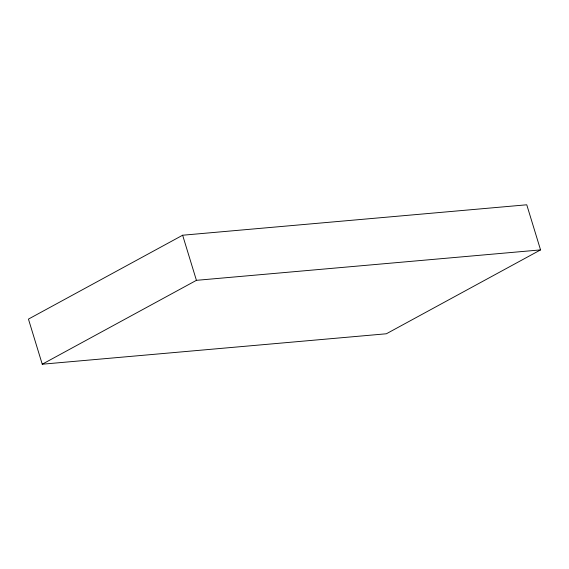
<?xml version="1.0" encoding="UTF-8"?>
<svg xmlns="http://www.w3.org/2000/svg" width="569" height="569" viewBox="0 0 569 569"><rect width="100%" height="100%" fill="white"/><g stroke="black" fill="none" stroke-linecap="round" stroke-linejoin="round"><path stroke-width="0.85" d="M182.635 235.225L28.45 319.102L42.241 364.21L386.365 333.775L540.55 249.898L526.759 204.79L182.635 235.225L196.426 280.332L540.55 249.898M42.241 364.21L196.426 280.332"/></g></svg>
